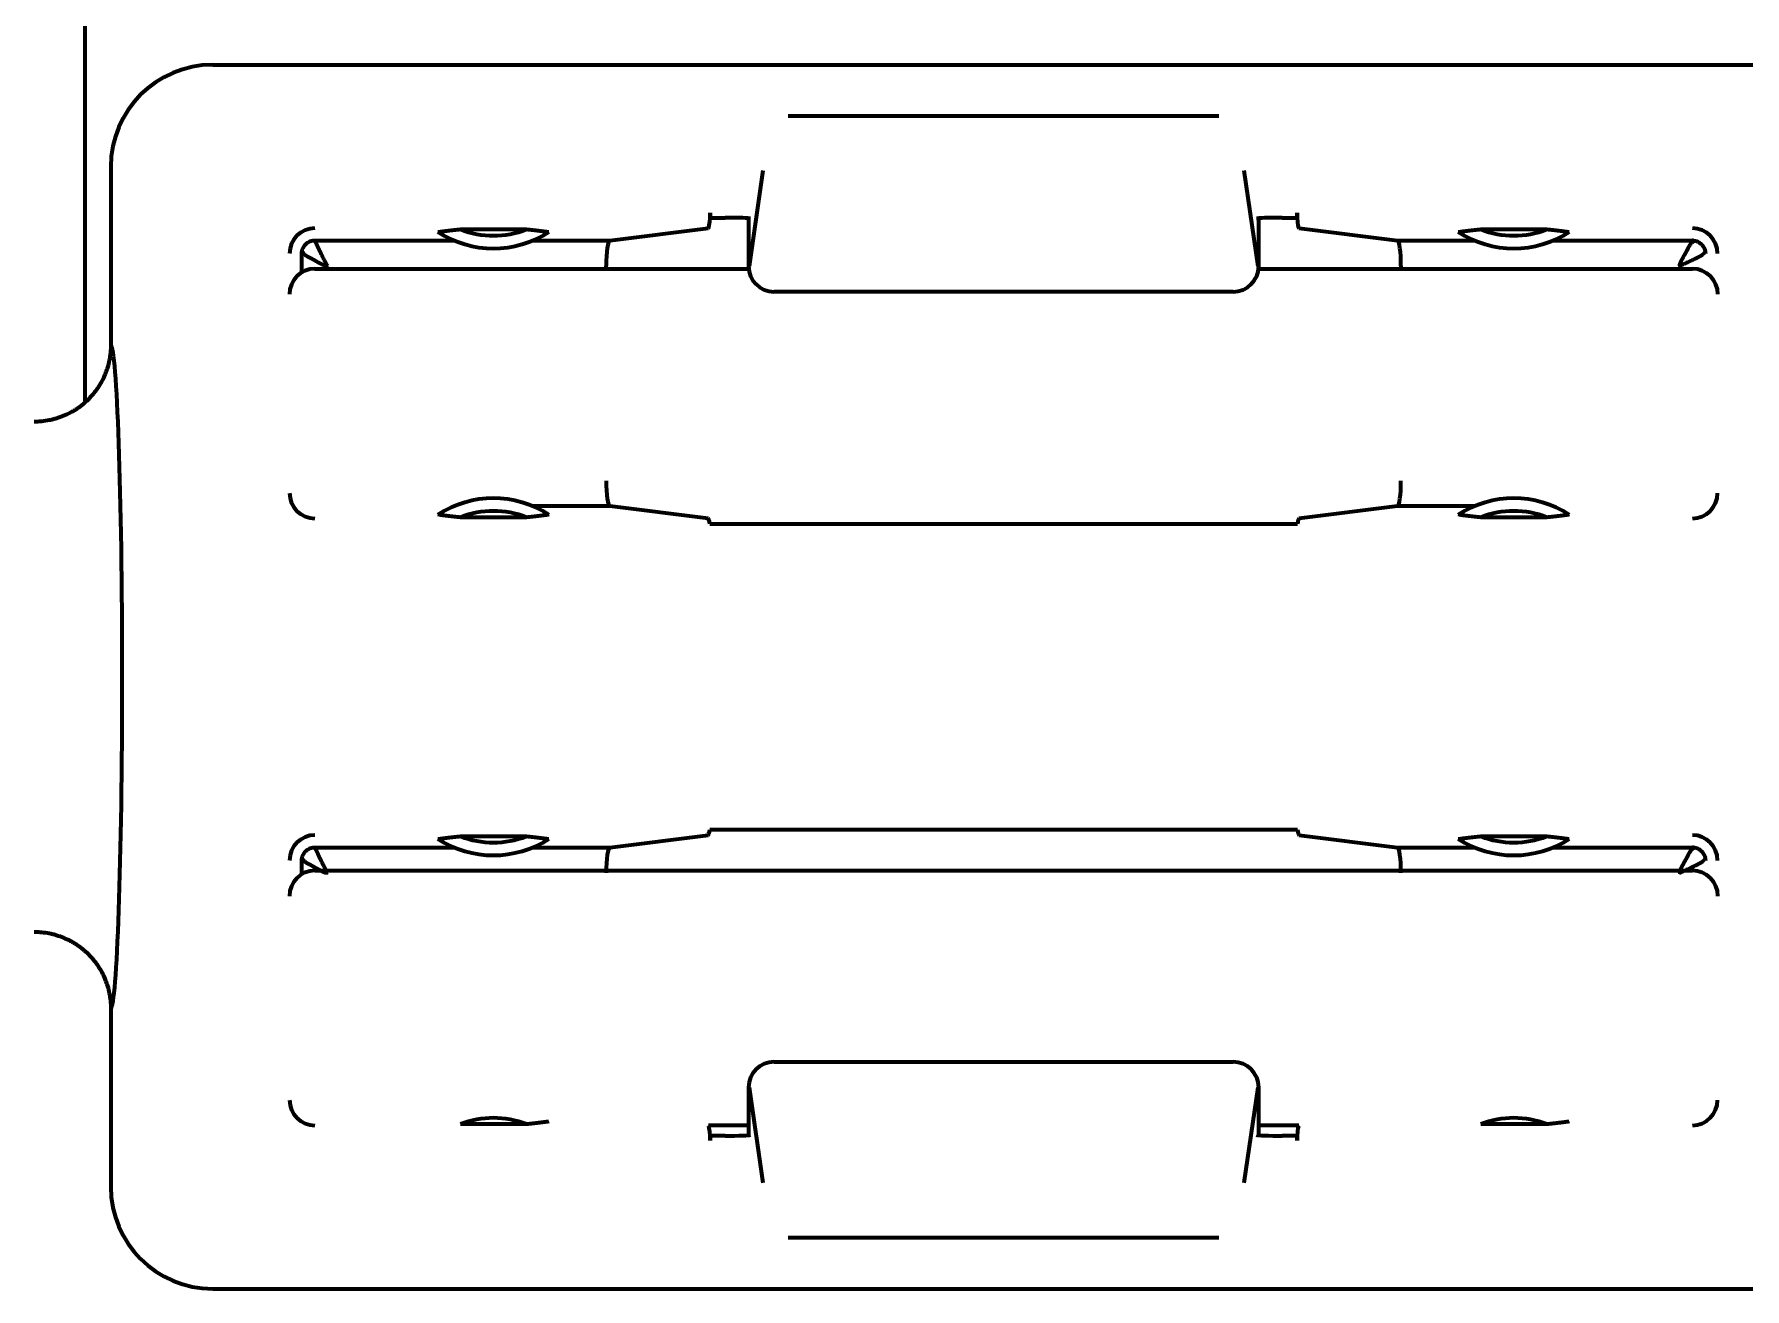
# Model space of a CAD drawing. Header units: inches. Extents: x -2983 to 7024, y 422 to 5529.
# Drawn here: x 6818.82 to 6852.35, y 2181.89 to 2206.49 of the extents above; entities that cross this region are included whole.
import ezdxf

# ---------------------------------------------------------------- set-up
doc = ezdxf.new("R2010")
doc.units = ezdxf.units.IN

msp = doc.modelspace()

# ---------------------------------------------------------------- linework, layer by layer
at = {"linetype": 'Continuous', "lineweight": 70}
for p, q in [((6819.824, 2199.303), (6819.824, 2270.092)), ((6822.323, 2205.892), (6853.874, 2205.892)), ((6833.604, 2204.892), (6833.861, 2204.892)), ((6833.861, 2204.892), (6841.787, 2204.892)), ((6841.787, 2204.892), (6842.045, 2204.892)), ((6820.324, 2203.893), (6820.324, 2200.392)), ((6832.841, 2201.942), (6833.114, 2203.817)), ((6842.534, 2203.817), (6842.808, 2201.942)), ((6832.073, 2202.892), (6832.071, 2202.892)), ((6832.073, 2202.987), (6832.073, 2202.892)), ((6832.073, 2202.892), (6832.366, 2202.892)), ((6832.824, 2202.882), (6832.824, 2201.942)), ((6842.824, 2201.942), (6842.824, 2202.882)), ((6843.282, 2202.892), (6843.576, 2202.892)), ((6843.576, 2202.892), (6843.576, 2202.987)), ((6843.578, 2202.892), (6843.576, 2202.892)), ((6827.178, 2202.666), (6828.471, 2202.666)), ((6830.104, 2202.448), (6832.031, 2202.687)), ((6843.617, 2202.687), (6845.544, 2202.448)), ((6847.178, 2202.666), (6848.471, 2202.666)), ((6824.069, 2201.822), (6824.069, 2202.192)), ((6824.324, 2202.448), (6827.051, 2202.448)), ((6828.597, 2202.448), (6830.104, 2202.448)), ((6845.544, 2202.448), (6847.051, 2202.448)), ((6824.324, 2201.892), (6832.827, 2201.892)), ((6830.035, 2201.892), (6830.035, 2201.948)), ((6842.821, 2201.892), (6851.324, 2201.892)), ((6845.613, 2201.948), (6845.613, 2201.892)), ((6833.339, 2201.442), (6833.326, 2201.442)), ((6833.619, 2201.442), (6833.339, 2201.442)), ((6842.029, 2201.442), (6833.619, 2201.442)), ((6842.309, 2201.442), (6842.029, 2201.442)), ((6842.322, 2201.442), (6842.309, 2201.442)), ((6830.104, 2197.237), (6828.597, 2197.237)), ((6832.031, 2196.997), (6830.104, 2197.237)), ((6845.544, 2197.237), (6843.617, 2196.997)), ((6847.051, 2197.237), (6845.544, 2197.237)), ((6828.471, 2197.018), (6827.178, 2197.018)), ((6832.065, 2196.89), (6843.586, 2196.89)), ((6848.471, 2197.018), (6847.178, 2197.018)), ((6827.178, 2190.766), (6828.471, 2190.766)), ((6830.104, 2190.548), (6832.031, 2190.787)), ((6843.585, 2190.894), (6832.064, 2190.894)), ((6843.617, 2190.787), (6845.544, 2190.548)), ((6847.178, 2190.766), (6848.471, 2190.766)), ((6824.324, 2190.548), (6827.051, 2190.548)), ((6828.597, 2190.548), (6830.104, 2190.548)), ((6845.544, 2190.548), (6847.051, 2190.548)), ((6824.069, 2190.022), (6824.069, 2190.292)), ((6824.324, 2190.092), (6851.324, 2190.092)), ((6820.324, 2187.392), (6820.324, 2183.891)), ((6833.326, 2186.342), (6833.339, 2186.342)), ((6833.339, 2186.342), (6833.619, 2186.342)), ((6833.619, 2186.342), (6842.029, 2186.342)), ((6842.029, 2186.342), (6842.309, 2186.342)), ((6842.309, 2186.342), (6842.322, 2186.342)), ((6832.824, 2185.842), (6832.824, 2184.903)), ((6833.114, 2183.967), (6832.841, 2185.842)), ((6842.808, 2185.842), (6842.534, 2183.967)), ((6842.824, 2184.903), (6842.824, 2185.842)), ((6828.471, 2185.118), (6827.178, 2185.118)), ((6832.825, 2185.092), (6832.039, 2185.092)), ((6843.61, 2185.092), (6842.824, 2185.092)), ((6848.471, 2185.118), (6847.178, 2185.118)), ((6832.071, 2184.892), (6832.073, 2184.892)), ((6832.366, 2184.892), (6832.073, 2184.892)), ((6832.073, 2184.892), (6832.073, 2184.797)), ((6843.576, 2184.892), (6843.282, 2184.892)), ((6843.576, 2184.797), (6843.576, 2184.892)), ((6843.576, 2184.892), (6843.578, 2184.892)), ((6833.861, 2182.892), (6833.604, 2182.892)), ((6841.787, 2182.892), (6833.861, 2182.892)), ((6842.045, 2182.892), (6841.787, 2182.892)), ((6822.323, 2181.892), (6862.826, 2181.892))]:
    msp.add_line(p, q, dxfattribs=at)
for centre, radius, start, end in [((6824.324, 2202.192), 0.495, 90, 180), ((6827.824, 2204.292), 2, 237.0634, 302.9366), ((6827.824, 2204.292), 1.75, 248.3173, 291.6827), ((6847.824, 2204.292), 2, 237.0635, 302.9365), ((6847.824, 2204.292), 1.75, 248.3179, 291.6822), ((6851.324, 2202.192), 0.495, 0, 90), ((6824.324, 2201.392), 0.5, 90, 180), ((6851.324, 2201.392), 0.5, 0, 90), ((6824.324, 2197.492), 0.495, 180, 270), ((6851.324, 2197.492), 0.495, 270, 0), ((6827.824, 2195.392), 2, 57.0633, 122.9367), ((6827.824, 2195.392), 1.75, 68.3171, 111.6829), ((6847.824, 2195.392), 2, 57.0634, 122.9366), ((6847.824, 2195.392), 1.75, 68.3171, 111.6829), ((6824.324, 2190.292), 0.495, 90, 180), ((6827.824, 2192.392), 1.75, 248.3177, 291.6823), ((6847.824, 2192.392), 1.75, 248.3177, 291.6824), ((6851.324, 2190.292), 0.495, 0, 90), ((6827.824, 2192.392), 2, 237.0634, 302.9361), ((6847.824, 2192.392), 2, 237.0634, 302.9361), ((6824.324, 2189.592), 0.5, 90, 180), ((6851.324, 2189.592), 0.5, 0, 90), ((6824.324, 2185.592), 0.495, 180, 270), ((6851.324, 2185.592), 0.495, 270, 0), ((6827.824, 2183.492), 1.75, 68.3179, 111.682), ((6847.824, 2183.492), 1.75, 68.3178, 111.6821)]:
    msp.add_arc(centre, radius, start, end, dxfattribs=at)
for centre, major_axis, ratio, start_param, end_param in [((6822.325, 2203.891), (-1.416, 1.416), 0.998783, 5.498396, 7.067974), ((6832.031, 2202.987), (0, 0.3), 0.140541, 3.159046, 4.390211), ((6832.031, 2202.987), (0, 0.3), 0.140541, 4.390211, 4.712389), ((6832.366, 2202.875), (-0.5, 0), 0.034921, 3.228859, 4.712389), ((6843.282, 2202.875), (-0.5, 0), 0.034921, 4.712389, 6.195919), ((6843.618, 2202.987), (0, 0.3), 0.140541, 1.570796, 1.892975), ((6843.618, 2202.987), (0, 0.3), 0.140541, 1.892975, 3.124139), ((6830.105, 2201.948), (0, 0.5), 0.140541, 0.017453, 1.570796), ((6845.543, 2201.948), (0, 0.5), 0.140541, 4.712389, 6.265732), ((6833.326, 2201.942), (0.502, 0), 0.996195, 3.141593, 4.712389), ((6842.322, 2201.942), (0.502, 0), 0.996195, 4.712389, 6.283185), ((6820.322, 2193.892), (0, 6.5), 0.034921, 3.149644, 6.275135), ((6830.105, 2197.736), (0, 0.5), 0.140541, 1.570796, 3.124139), ((6845.543, 2197.736), (0, 0.5), 0.140541, 3.159046, 4.712389), ((6832.031, 2196.697), (0, 0.3), 0.140541, 5.412039, 6.265732), ((6843.618, 2196.697), (0, 0.3), 0.140541, 0.017453, 0.867521), ((6832.031, 2191.087), (0, 0.3), 0.140541, 3.159046, 4.01396), ((6843.618, 2191.087), (0, 0.3), 0.140541, 2.269226, 3.124139), ((6830.105, 2190.048), (0, 0.5), 0.140541, 0.017453, 1.570796), ((6845.543, 2190.048), (0, 0.5), 0.140541, 4.712389, 6.265732), ((6833.326, 2185.842), (-0.502, 0), 0.996195, 4.712389, 6.283185), ((6842.322, 2185.842), (-0.502, 0), 0.996195, 3.141593, 4.712389), ((6832.031, 2184.797), (0, 0.3), 0.140541, 5.034567, 6.265732), ((6843.618, 2184.797), (0, 0.3), 0.140541, 0.017453, 1.248618), ((6832.031, 2184.797), (0, 0.3), 0.140541, 4.712389, 5.034567), ((6832.366, 2184.91), (-0.5, 0), 0.034921, 1.570796, 3.054326), ((6843.282, 2184.91), (-0.5, 0), 0.034921, 0.087266, 1.570796), ((6843.618, 2184.797), (0, 0.3), 0.140541, 1.248618, 1.570796), ((6822.325, 2183.893), (-1.416, -1.416), 0.998783, 5.498396, 7.067974)]:
    msp.add_ellipse(centre, major_axis=major_axis, ratio=ratio, start_param=start_param, end_param=end_param, dxfattribs=at)
for points, knots in [([(6826.737, 2202.614), (6826.769, 2202.618), (6826.801, 2202.622), (6826.868, 2202.631), (6826.902, 2202.635), (6826.974, 2202.644), (6827.012, 2202.648), (6827.091, 2202.657), (6827.132, 2202.662), (6827.178, 2202.666)], [0, 0, 0, 0, 0.25, 0.25, 0.5, 0.5, 0.75, 0.75, 1, 1, 1, 1]), ([(6828.471, 2202.666), (6828.516, 2202.662), (6828.558, 2202.657), (6828.637, 2202.648), (6828.674, 2202.644), (6828.746, 2202.635), (6828.781, 2202.631), (6828.848, 2202.622), (6828.88, 2202.618), (6828.912, 2202.614)], [0, 0, 0, 0, 0.25, 0.25, 0.5, 0.5, 0.75, 0.75, 1, 1, 1, 1]), ([(6846.737, 2202.614), (6846.769, 2202.618), (6846.801, 2202.622), (6846.868, 2202.631), (6846.902, 2202.635), (6846.974, 2202.644), (6847.012, 2202.648), (6847.091, 2202.657), (6847.132, 2202.662), (6847.178, 2202.666)], [0, 0, 0, 0, 0.25, 0.25, 0.5, 0.5, 0.75, 0.75, 1, 1, 1, 1]), ([(6848.471, 2202.666), (6848.516, 2202.662), (6848.558, 2202.657), (6848.637, 2202.648), (6848.674, 2202.644), (6848.746, 2202.635), (6848.781, 2202.631), (6848.848, 2202.622), (6848.88, 2202.618), (6848.912, 2202.614)], [0, 0, 0, 0, 0.25, 0.25, 0.5, 0.5, 0.75, 0.75, 1, 1, 1, 1]), ([(6824.069, 2202.192), (6824.069, 2202.208), (6824.071, 2202.225), (6824.076, 2202.25), (6824.078, 2202.259), (6824.083, 2202.275), (6824.089, 2202.291), (6824.097, 2202.307), (6824.105, 2202.322), (6824.11, 2202.329), (6824.124, 2202.351), (6824.136, 2202.364), (6824.154, 2202.382), (6824.161, 2202.388), (6824.175, 2202.398), (6824.189, 2202.408), (6824.204, 2202.416), (6824.219, 2202.424), (6824.227, 2202.428), (6824.251, 2202.437), (6824.267, 2202.441), (6824.292, 2202.445), (6824.3, 2202.446), (6824.316, 2202.447), (6824.324, 2202.447), (6824.331, 2202.447)], [0, 0, 0, 0, 0.125, 0.125, 0.1875, 0.1875, 0.25, 0.3125, 0.3125, 0.375, 0.375, 0.5, 0.5, 0.5625, 0.5625, 0.625, 0.6875, 0.6875, 0.75, 0.75, 0.875, 0.875, 0.9375, 0.9375, 1, 1, 1, 1]), ([(6824.568, 2201.948), (6824.568, 2201.948), (6824.567, 2201.947), (6824.565, 2201.946), (6824.563, 2201.946), (6824.561, 2201.946), (6824.559, 2201.945), (6824.557, 2201.945), (6824.554, 2201.945), (6824.551, 2201.946), (6824.549, 2201.946), (6824.545, 2201.947), (6824.542, 2201.947), (6824.539, 2201.948), (6824.535, 2201.949), (6824.531, 2201.95), (6824.527, 2201.951), (6824.523, 2201.953), (6824.518, 2201.954), (6824.514, 2201.956), (6824.509, 2201.958), (6824.504, 2201.96), (6824.499, 2201.962), (6824.493, 2201.964), (6824.488, 2201.967), (6824.482, 2201.969), (6824.476, 2201.972), (6824.47, 2201.975), (6824.464, 2201.978), (6824.458, 2201.981), (6824.451, 2201.984), (6824.445, 2201.988), (6824.438, 2201.991), (6824.431, 2201.995), (6824.424, 2201.999), (6824.417, 2202.003), (6824.409, 2202.007), (6824.402, 2202.011), (6824.395, 2202.014), (6824.388, 2202.018), (6824.382, 2202.022), (6824.375, 2202.026), (6824.369, 2202.029), (6824.362, 2202.033), (6824.356, 2202.036), (6824.35, 2202.04), (6824.344, 2202.043), (6824.339, 2202.046), (6824.333, 2202.049), (6824.328, 2202.052), (6824.322, 2202.055), (6824.317, 2202.058), (6824.312, 2202.061), (6824.307, 2202.064), (6824.302, 2202.067), (6824.298, 2202.069), (6824.293, 2202.072), (6824.289, 2202.074), (6824.285, 2202.077), (6824.281, 2202.079), (6824.276, 2202.081), (6824.273, 2202.083), (6824.269, 2202.085), (6824.265, 2202.087), (6824.262, 2202.089), (6824.258, 2202.091), (6824.255, 2202.093), (6824.252, 2202.095), (6824.249, 2202.096), (6824.246, 2202.098), (6824.243, 2202.099), (6824.24, 2202.101), (6824.237, 2202.102), (6824.235, 2202.103), (6824.232, 2202.105), (6824.23, 2202.106), (6824.225, 2202.108), (6824.219, 2202.111), (6824.21, 2202.115), (6824.202, 2202.119), (6824.194, 2202.123), (6824.186, 2202.128), (6824.178, 2202.132), (6824.171, 2202.137), (6824.163, 2202.141), (6824.157, 2202.146), (6824.15, 2202.151), (6824.143, 2202.156), (6824.137, 2202.16), (6824.131, 2202.166), (6824.125, 2202.171), (6824.12, 2202.176), (6824.115, 2202.181), (6824.11, 2202.187), (6824.105, 2202.192), (6824.1, 2202.198), (6824.097, 2202.203), (6824.093, 2202.208), (6824.09, 2202.212), (6824.087, 2202.216), (6824.085, 2202.218), (6824.083, 2202.22), (6824.081, 2202.222), (6824.079, 2202.222), (6824.077, 2202.222), (6824.076, 2202.222), (6824.075, 2202.22), (6824.074, 2202.218), (6824.073, 2202.216), (6824.072, 2202.212), (6824.072, 2202.208), (6824.071, 2202.204), (6824.071, 2202.198), (6824.07, 2202.194), (6824.07, 2202.192)], [0, 0, 0, 0, 0.002036, 0.004206, 0.00654, 0.00906, 0.011784, 0.014727, 0.017899, 0.021311, 0.02497, 0.028881, 0.033049, 0.037478, 0.042173, 0.047135, 0.052366, 0.05787, 0.063648, 0.0697, 0.076029, 0.082636, 0.089522, 0.096687, 0.104132, 0.111858, 0.119866, 0.128156, 0.136729, 0.145585, 0.154725, 0.164149, 0.173857, 0.18385, 0.194128, 0.204691, 0.215337, 0.225817, 0.23613, 0.246276, 0.256256, 0.266069, 0.275716, 0.285196, 0.294509, 0.303656, 0.312637, 0.321451, 0.330098, 0.33858, 0.346895, 0.355044, 0.363027, 0.370843, 0.378494, 0.385979, 0.393297, 0.40045, 0.407437, 0.414259, 0.420915, 0.427406, 0.433731, 0.439891, 0.445886, 0.451716, 0.457381, 0.462881, 0.468217, 0.473389, 0.478397, 0.483241, 0.487921, 0.492439, 0.496793, 0.500985, 0.505015, 0.52063, 0.536288, 0.551989, 0.567735, 0.583524, 0.599359, 0.61524, 0.631167, 0.647141, 0.663162, 0.679232, 0.695351, 0.711519, 0.727737, 0.744006, 0.760326, 0.776698, 0.793123, 0.8096, 0.82613, 0.840343, 0.853806, 0.866544, 0.87859, 0.889981, 0.90076, 0.910979, 0.920699, 0.92999, 0.938932, 0.947617, 0.956141, 0.96461, 0.973129, 0.981802, 0.990729, 1, 1, 1, 1]), ([(6824.324, 2202.448), (6824.324, 2202.447), (6824.325, 2202.446), (6824.325, 2202.445), (6824.325, 2202.444), (6824.326, 2202.443), (6824.327, 2202.442), (6824.327, 2202.44), (6824.328, 2202.438), (6824.329, 2202.436), (6824.33, 2202.434), (6824.331, 2202.431), (6824.332, 2202.429), (6824.333, 2202.426), (6824.335, 2202.423), (6824.336, 2202.42), (6824.338, 2202.416), (6824.339, 2202.413), (6824.341, 2202.409), (6824.343, 2202.405), (6824.345, 2202.4), (6824.347, 2202.396), (6824.349, 2202.391), (6824.351, 2202.387), (6824.354, 2202.382), (6824.356, 2202.376), (6824.358, 2202.371), (6824.361, 2202.365), (6824.364, 2202.36), (6824.367, 2202.354), (6824.369, 2202.347), (6824.372, 2202.341), (6824.375, 2202.334), (6824.379, 2202.328), (6824.382, 2202.321), (6824.385, 2202.314), (6824.389, 2202.306), (6824.392, 2202.299), (6824.396, 2202.291), (6824.4, 2202.282), (6824.405, 2202.271), (6824.412, 2202.258), (6824.418, 2202.244), (6824.425, 2202.23), (6824.433, 2202.215), (6824.44, 2202.199), (6824.448, 2202.183), (6824.457, 2202.166), (6824.465, 2202.149), (6824.474, 2202.131), (6824.483, 2202.112), (6824.493, 2202.093), (6824.503, 2202.074), (6824.513, 2202.054), (6824.524, 2202.033), (6824.534, 2202.012), (6824.546, 2201.991), (6824.557, 2201.97), (6824.565, 2201.955), (6824.569, 2201.948)], [0, 0, 0, 0, 0.035799, 0.047787, 0.059806, 0.071855, 0.083935, 0.096049, 0.108196, 0.120378, 0.132596, 0.144851, 0.157144, 0.169476, 0.181847, 0.19426, 0.206714, 0.219211, 0.231751, 0.244336, 0.256967, 0.269644, 0.282368, 0.295141, 0.307962, 0.320834, 0.333757, 0.346731, 0.359758, 0.372838, 0.385972, 0.399161, 0.412406, 0.425708, 0.439067, 0.452484, 0.46596, 0.479496, 0.493092, 0.506749, 0.52844, 0.550594, 0.573213, 0.596299, 0.619855, 0.643883, 0.668385, 0.693363, 0.718819, 0.744755, 0.771172, 0.798071, 0.825455, 0.853325, 0.881681, 0.910526, 0.93986, 0.969684, 1, 1, 1, 1]), ([(6851.08, 2201.948), (6851.08, 2201.948), (6851.079, 2201.949), (6851.079, 2201.951), (6851.078, 2201.953), (6851.078, 2201.955), (6851.078, 2201.957), (6851.078, 2201.959), (6851.078, 2201.962), (6851.078, 2201.965), (6851.078, 2201.968), (6851.079, 2201.971), (6851.08, 2201.974), (6851.08, 2201.978), (6851.081, 2201.981), (6851.082, 2201.985), (6851.084, 2201.989), (6851.085, 2201.994), (6851.087, 2201.998), (6851.088, 2202.003), (6851.09, 2202.007), (6851.092, 2202.012), (6851.094, 2202.018), (6851.096, 2202.023), (6851.099, 2202.028), (6851.101, 2202.034), (6851.104, 2202.04), (6851.107, 2202.046), (6851.11, 2202.052), (6851.113, 2202.058), (6851.116, 2202.065), (6851.12, 2202.072), (6851.123, 2202.078), (6851.127, 2202.085), (6851.131, 2202.093), (6851.135, 2202.1), (6851.139, 2202.107), (6851.143, 2202.114), (6851.147, 2202.121), (6851.15, 2202.128), (6851.154, 2202.135), (6851.158, 2202.141), (6851.161, 2202.148), (6851.165, 2202.154), (6851.168, 2202.16), (6851.172, 2202.166), (6851.175, 2202.172), (6851.178, 2202.178), (6851.181, 2202.183), (6851.185, 2202.189), (6851.188, 2202.194), (6851.19, 2202.199), (6851.193, 2202.204), (6851.196, 2202.209), (6851.199, 2202.214), (6851.201, 2202.218), (6851.204, 2202.223), (6851.206, 2202.227), (6851.209, 2202.232), (6851.211, 2202.236), (6851.213, 2202.24), (6851.215, 2202.244), (6851.218, 2202.247), (6851.22, 2202.251), (6851.221, 2202.255), (6851.223, 2202.258), (6851.225, 2202.261), (6851.227, 2202.265), (6851.228, 2202.268), (6851.23, 2202.271), (6851.232, 2202.274), (6851.233, 2202.276), (6851.234, 2202.279), (6851.236, 2202.282), (6851.237, 2202.284), (6851.238, 2202.287), (6851.24, 2202.291), (6851.243, 2202.298), (6851.247, 2202.306), (6851.251, 2202.314), (6851.255, 2202.323), (6851.26, 2202.33), (6851.264, 2202.338), (6851.269, 2202.346), (6851.273, 2202.353), (6851.278, 2202.36), (6851.283, 2202.367), (6851.288, 2202.373), (6851.293, 2202.379), (6851.298, 2202.385), (6851.303, 2202.391), (6851.308, 2202.397), (6851.313, 2202.402), (6851.319, 2202.407), (6851.324, 2202.411), (6851.33, 2202.416), (6851.335, 2202.42), (6851.34, 2202.423), (6851.344, 2202.426), (6851.348, 2202.429), (6851.351, 2202.432), (6851.353, 2202.434), (6851.354, 2202.436), (6851.355, 2202.437), (6851.355, 2202.439), (6851.354, 2202.44), (6851.353, 2202.441), (6851.351, 2202.442), (6851.348, 2202.443), (6851.345, 2202.444), (6851.34, 2202.445), (6851.336, 2202.445), (6851.33, 2202.446), (6851.326, 2202.446), (6851.324, 2202.446)], [0, 0, 0, 0, 0.002036, 0.004206, 0.00654, 0.00906, 0.011784, 0.014727, 0.017899, 0.021311, 0.02497, 0.028881, 0.033049, 0.037478, 0.042173, 0.047135, 0.052366, 0.05787, 0.063648, 0.0697, 0.076029, 0.082636, 0.089522, 0.096686, 0.104132, 0.111858, 0.119866, 0.128156, 0.136729, 0.145585, 0.154725, 0.164149, 0.173857, 0.18385, 0.194128, 0.204691, 0.215337, 0.225816, 0.23613, 0.246276, 0.256256, 0.266069, 0.275716, 0.285196, 0.294509, 0.303656, 0.312637, 0.321451, 0.330098, 0.33858, 0.346895, 0.355044, 0.363027, 0.370843, 0.378494, 0.385979, 0.393297, 0.40045, 0.407437, 0.414259, 0.420915, 0.427405, 0.433731, 0.439891, 0.445886, 0.451715, 0.457381, 0.462881, 0.468217, 0.473389, 0.478397, 0.483241, 0.487921, 0.492439, 0.496793, 0.500985, 0.505015, 0.52063, 0.536288, 0.551989, 0.567734, 0.583524, 0.599359, 0.615239, 0.631166, 0.64714, 0.663162, 0.679232, 0.695351, 0.711519, 0.727737, 0.744006, 0.760326, 0.776698, 0.793122, 0.8096, 0.82613, 0.840343, 0.853806, 0.866544, 0.87859, 0.889981, 0.90076, 0.910979, 0.920699, 0.92999, 0.938932, 0.947617, 0.956141, 0.96461, 0.973129, 0.981802, 0.990729, 1, 1, 1, 1]), ([(6851.579, 2202.192), (6851.579, 2202.193), (6851.579, 2202.195), (6851.579, 2202.199), (6851.579, 2202.201), (6851.579, 2202.204), (6851.578, 2202.207), (6851.578, 2202.209), (6851.578, 2202.211), (6851.577, 2202.213), (6851.577, 2202.214), (6851.577, 2202.216), (6851.576, 2202.217), (6851.575, 2202.218), (6851.575, 2202.218), (6851.574, 2202.219), (6851.573, 2202.219), (6851.573, 2202.219), (6851.572, 2202.219), (6851.571, 2202.219), (6851.57, 2202.218), (6851.569, 2202.217), (6851.567, 2202.216), (6851.566, 2202.215), (6851.565, 2202.213), (6851.563, 2202.211), (6851.562, 2202.209), (6851.56, 2202.207), (6851.558, 2202.205), (6851.556, 2202.202), (6851.554, 2202.2), (6851.552, 2202.197), (6851.55, 2202.194), (6851.548, 2202.192), (6851.545, 2202.189), (6851.543, 2202.186), (6851.54, 2202.184), (6851.538, 2202.181), (6851.535, 2202.179), (6851.532, 2202.176), (6851.529, 2202.174), (6851.527, 2202.171), (6851.524, 2202.169), (6851.521, 2202.166), (6851.517, 2202.164), (6851.514, 2202.161), (6851.511, 2202.159), (6851.508, 2202.157), (6851.504, 2202.154), (6851.501, 2202.152), (6851.497, 2202.15), (6851.494, 2202.147), (6851.49, 2202.145), (6851.486, 2202.143), (6851.482, 2202.14), (6851.479, 2202.138), (6851.475, 2202.136), (6851.471, 2202.134), (6851.467, 2202.131), (6851.462, 2202.129), (6851.458, 2202.127), (6851.454, 2202.125), (6851.45, 2202.123), (6851.445, 2202.121), (6851.441, 2202.118), (6851.436, 2202.116), (6851.432, 2202.114), (6851.426, 2202.112), (6851.418, 2202.108), (6851.409, 2202.103), (6851.397, 2202.098), (6851.384, 2202.091), (6851.37, 2202.084), (6851.353, 2202.076), (6851.335, 2202.067), (6851.314, 2202.057), (6851.292, 2202.046), (6851.268, 2202.034), (6851.241, 2202.021), (6851.213, 2202.008), (6851.186, 2201.996), (6851.162, 2201.985), (6851.141, 2201.975), (6851.123, 2201.967), (6851.108, 2201.96), (6851.096, 2201.955), (6851.088, 2201.951), (6851.083, 2201.949), (6851.081, 2201.948), (6851.08, 2201.948)], [0, 0, 0, 0, 0.005316, 0.010542, 0.015696, 0.020796, 0.025861, 0.030913, 0.03597, 0.041053, 0.046182, 0.051376, 0.056652, 0.062029, 0.067524, 0.073151, 0.078926, 0.084862, 0.090971, 0.097265, 0.103754, 0.110447, 0.117354, 0.124481, 0.131837, 0.139427, 0.147257, 0.155334, 0.163661, 0.172235, 0.180869, 0.189491, 0.1981, 0.206697, 0.215283, 0.223856, 0.232417, 0.240966, 0.249503, 0.258028, 0.266541, 0.275042, 0.283531, 0.292008, 0.300474, 0.308927, 0.317369, 0.325799, 0.334218, 0.342625, 0.35102, 0.359403, 0.367775, 0.376136, 0.384485, 0.392823, 0.401149, 0.409464, 0.417767, 0.426059, 0.43434, 0.44261, 0.450868, 0.459115, 0.467351, 0.475576, 0.48379, 0.491993, 0.506755, 0.52381, 0.543164, 0.564821, 0.588783, 0.615053, 0.643632, 0.674521, 0.707721, 0.743232, 0.781056, 0.821192, 0.858696, 0.891791, 0.920478, 0.944755, 0.964623, 0.980081, 0.99113, 0.99777, 1, 1, 1, 1]), ([(6851.324, 2202.447), (6851.34, 2202.447), (6851.357, 2202.445), (6851.381, 2202.44), (6851.39, 2202.438), (6851.406, 2202.433), (6851.422, 2202.428), (6851.437, 2202.421), (6851.452, 2202.412), (6851.459, 2202.408), (6851.48, 2202.394), (6851.493, 2202.383), (6851.511, 2202.365), (6851.517, 2202.358), (6851.528, 2202.345), (6851.538, 2202.332), (6851.546, 2202.317), (6851.554, 2202.302), (6851.558, 2202.294), (6851.567, 2202.271), (6851.572, 2202.255), (6851.576, 2202.231), (6851.577, 2202.223), (6851.579, 2202.207), (6851.579, 2202.2), (6851.579, 2202.192)], [0, 0, 0, 0, 0.125, 0.125, 0.1875, 0.1875, 0.25, 0.3125, 0.3125, 0.375, 0.375, 0.5, 0.5, 0.5625, 0.5625, 0.625, 0.6875, 0.6875, 0.75, 0.75, 0.875, 0.875, 0.9375, 0.9375, 1, 1, 1, 1]), ([(6820.324, 2200.392), (6820.324, 2200.293), (6820.315, 2200.195), (6820.286, 2200.052), (6820.274, 2200.004), (6820.253, 2199.933), (6820.245, 2199.91), (6820.228, 2199.863), (6820.219, 2199.84), (6820.172, 2199.727), (6820.126, 2199.641), (6820.058, 2199.539), (6820.044, 2199.519), (6820.015, 2199.479), (6819.999, 2199.46), (6819.952, 2199.402), (6819.919, 2199.366), (6819.816, 2199.262), (6819.74, 2199.2), (6819.638, 2199.132), (6819.617, 2199.118), (6819.574, 2199.093), (6819.553, 2199.081), (6819.488, 2199.046), (6819.4, 2199.004), (6819.308, 2198.971), (6819.237, 2198.95), (6819.214, 2198.943), (6819.166, 2198.931), (6819.141, 2198.926), (6819.069, 2198.911), (6819.02, 2198.904), (6818.946, 2198.897), (6818.91, 2198.894), (6818.872, 2198.893), (6818.854, 2198.892), (6818.848, 2198.892), (6818.836, 2198.892), (6818.829, 2198.892), (6818.823, 2198.892)], [0, 0, 0, 0, 0.125, 0.125, 0.1875, 0.1875, 0.21875, 0.21875, 0.25, 0.25, 0.375, 0.375, 0.40625, 0.40625, 0.4375, 0.4375, 0.5, 0.5, 0.625, 0.625, 0.65625, 0.65625, 0.6875, 0.6875, 0.75, 0.8125, 0.8125, 0.84375, 0.84375, 0.875, 0.875, 0.9375, 0.9375, 0.96875, 0.984375, 0.984375, 0.992187, 0.992187, 1, 1, 1, 1]), ([(6827.178, 2197.018), (6827.132, 2197.023), (6827.091, 2197.027), (6827.012, 2197.036), (6826.974, 2197.04), (6826.902, 2197.049), (6826.868, 2197.053), (6826.801, 2197.062), (6826.769, 2197.066), (6826.737, 2197.071)], [0, 0, 0, 0, 0.25, 0.25, 0.5, 0.5, 0.75, 0.75, 1, 1, 1, 1]), ([(6828.912, 2197.071), (6828.88, 2197.066), (6828.848, 2197.062), (6828.781, 2197.053), (6828.746, 2197.049), (6828.674, 2197.04), (6828.637, 2197.036), (6828.558, 2197.027), (6828.516, 2197.023), (6828.471, 2197.018)], [0, 0, 0, 0, 0.25, 0.25, 0.5, 0.5, 0.75, 0.75, 1, 1, 1, 1]), ([(6847.178, 2197.018), (6847.132, 2197.023), (6847.091, 2197.027), (6847.012, 2197.036), (6846.974, 2197.04), (6846.902, 2197.049), (6846.868, 2197.053), (6846.801, 2197.062), (6846.769, 2197.066), (6846.737, 2197.071)], [0, 0, 0, 0, 0.25, 0.25, 0.5, 0.5, 0.75, 0.75, 1, 1, 1, 1]), ([(6848.912, 2197.071), (6848.88, 2197.066), (6848.848, 2197.062), (6848.781, 2197.053), (6848.746, 2197.049), (6848.674, 2197.04), (6848.637, 2197.036), (6848.558, 2197.027), (6848.516, 2197.023), (6848.471, 2197.018)], [0, 0, 0, 0, 0.25, 0.25, 0.5, 0.5, 0.75, 0.75, 1, 1, 1, 1]), ([(6826.737, 2190.714), (6826.769, 2190.718), (6826.801, 2190.722), (6826.868, 2190.731), (6826.903, 2190.735), (6826.974, 2190.744), (6827.012, 2190.748), (6827.091, 2190.757), (6827.133, 2190.762), (6827.178, 2190.766)], [0, 0, 0, 0, 0.25, 0.25, 0.5, 0.5, 0.75, 0.75, 1, 1, 1, 1]), ([(6828.471, 2190.766), (6828.516, 2190.762), (6828.558, 2190.757), (6828.637, 2190.748), (6828.674, 2190.744), (6828.746, 2190.735), (6828.781, 2190.731), (6828.848, 2190.722), (6828.88, 2190.718), (6828.912, 2190.714)], [0, 0, 0, 0, 0.25, 0.25, 0.5, 0.5, 0.75, 0.75, 1, 1, 1, 1]), ([(6846.737, 2190.714), (6846.769, 2190.718), (6846.801, 2190.722), (6846.868, 2190.731), (6846.903, 2190.735), (6846.974, 2190.744), (6847.012, 2190.748), (6847.091, 2190.757), (6847.133, 2190.762), (6847.178, 2190.766)], [0, 0, 0, 0, 0.25, 0.25, 0.5, 0.5, 0.75, 0.75, 1, 1, 1, 1]), ([(6848.471, 2190.766), (6848.516, 2190.762), (6848.558, 2190.757), (6848.637, 2190.748), (6848.674, 2190.744), (6848.746, 2190.735), (6848.781, 2190.731), (6848.848, 2190.722), (6848.88, 2190.718), (6848.912, 2190.714)], [0, 0, 0, 0, 0.25, 0.25, 0.5, 0.5, 0.75, 0.75, 1, 1, 1, 1]), ([(6824.069, 2190.292), (6824.069, 2190.308), (6824.071, 2190.325), (6824.076, 2190.35), (6824.078, 2190.359), (6824.083, 2190.375), (6824.089, 2190.391), (6824.097, 2190.407), (6824.105, 2190.422), (6824.11, 2190.429), (6824.124, 2190.451), (6824.136, 2190.464), (6824.154, 2190.482), (6824.161, 2190.488), (6824.175, 2190.498), (6824.189, 2190.508), (6824.204, 2190.516), (6824.219, 2190.524), (6824.227, 2190.528), (6824.251, 2190.537), (6824.267, 2190.541), (6824.292, 2190.545), (6824.3, 2190.546), (6824.316, 2190.547), (6824.324, 2190.547), (6824.331, 2190.547)], [0, 0, 0, 0, 0.125, 0.125, 0.1875, 0.1875, 0.25, 0.3125, 0.3125, 0.375, 0.375, 0.5, 0.5, 0.5625, 0.5625, 0.625, 0.6875, 0.6875, 0.75, 0.75, 0.875, 0.875, 0.9375, 0.9375, 1, 1, 1, 1]), ([(6824.324, 2190.548), (6824.324, 2190.547), (6824.325, 2190.546), (6824.325, 2190.545), (6824.325, 2190.544), (6824.326, 2190.543), (6824.327, 2190.542), (6824.327, 2190.54), (6824.328, 2190.538), (6824.329, 2190.536), (6824.33, 2190.534), (6824.331, 2190.531), (6824.332, 2190.529), (6824.333, 2190.526), (6824.335, 2190.523), (6824.336, 2190.52), (6824.338, 2190.516), (6824.339, 2190.513), (6824.341, 2190.509), (6824.343, 2190.505), (6824.345, 2190.5), (6824.347, 2190.496), (6824.349, 2190.491), (6824.351, 2190.487), (6824.354, 2190.482), (6824.356, 2190.476), (6824.358, 2190.471), (6824.361, 2190.465), (6824.364, 2190.46), (6824.367, 2190.454), (6824.369, 2190.447), (6824.372, 2190.441), (6824.375, 2190.434), (6824.379, 2190.428), (6824.382, 2190.421), (6824.385, 2190.414), (6824.389, 2190.406), (6824.392, 2190.399), (6824.396, 2190.391), (6824.4, 2190.382), (6824.405, 2190.371), (6824.412, 2190.358), (6824.418, 2190.344), (6824.425, 2190.33), (6824.433, 2190.315), (6824.44, 2190.299), (6824.448, 2190.283), (6824.457, 2190.266), (6824.465, 2190.249), (6824.474, 2190.231), (6824.483, 2190.212), (6824.493, 2190.193), (6824.503, 2190.174), (6824.513, 2190.154), (6824.524, 2190.133), (6824.534, 2190.112), (6824.546, 2190.091), (6824.557, 2190.07), (6824.565, 2190.055), (6824.569, 2190.048)], [0, 0, 0, 0, 0.035799, 0.047787, 0.059806, 0.071855, 0.083935, 0.096049, 0.108196, 0.120378, 0.132596, 0.144851, 0.157144, 0.169476, 0.181847, 0.19426, 0.206714, 0.219211, 0.231751, 0.244336, 0.256967, 0.269644, 0.282368, 0.295141, 0.307962, 0.320834, 0.333757, 0.346731, 0.359758, 0.372838, 0.385972, 0.399161, 0.412406, 0.425708, 0.439067, 0.452484, 0.46596, 0.479496, 0.493092, 0.506749, 0.52844, 0.550594, 0.573213, 0.596299, 0.619855, 0.643883, 0.668385, 0.693363, 0.718819, 0.744755, 0.771172, 0.798071, 0.825455, 0.853325, 0.881681, 0.910526, 0.93986, 0.969684, 1, 1, 1, 1]), ([(6851.08, 2190.048), (6851.08, 2190.048), (6851.079, 2190.049), (6851.079, 2190.051), (6851.078, 2190.053), (6851.078, 2190.055), (6851.078, 2190.057), (6851.078, 2190.059), (6851.078, 2190.062), (6851.078, 2190.065), (6851.078, 2190.068), (6851.079, 2190.071), (6851.08, 2190.074), (6851.08, 2190.078), (6851.081, 2190.081), (6851.082, 2190.085), (6851.084, 2190.089), (6851.085, 2190.094), (6851.087, 2190.098), (6851.088, 2190.103), (6851.09, 2190.107), (6851.092, 2190.112), (6851.094, 2190.118), (6851.096, 2190.123), (6851.099, 2190.128), (6851.101, 2190.134), (6851.104, 2190.14), (6851.107, 2190.146), (6851.11, 2190.152), (6851.113, 2190.158), (6851.116, 2190.165), (6851.12, 2190.172), (6851.123, 2190.178), (6851.127, 2190.185), (6851.131, 2190.193), (6851.135, 2190.2), (6851.139, 2190.207), (6851.143, 2190.214), (6851.147, 2190.221), (6851.15, 2190.228), (6851.154, 2190.235), (6851.158, 2190.241), (6851.161, 2190.248), (6851.165, 2190.254), (6851.168, 2190.26), (6851.172, 2190.266), (6851.175, 2190.272), (6851.178, 2190.278), (6851.181, 2190.283), (6851.185, 2190.289), (6851.188, 2190.294), (6851.19, 2190.299), (6851.193, 2190.304), (6851.196, 2190.309), (6851.199, 2190.314), (6851.201, 2190.318), (6851.204, 2190.323), (6851.206, 2190.327), (6851.209, 2190.332), (6851.211, 2190.336), (6851.213, 2190.34), (6851.215, 2190.344), (6851.218, 2190.347), (6851.22, 2190.351), (6851.221, 2190.355), (6851.223, 2190.358), (6851.225, 2190.361), (6851.227, 2190.365), (6851.228, 2190.368), (6851.23, 2190.371), (6851.232, 2190.374), (6851.233, 2190.376), (6851.234, 2190.379), (6851.236, 2190.382), (6851.237, 2190.384), (6851.238, 2190.387), (6851.24, 2190.391), (6851.243, 2190.398), (6851.247, 2190.406), (6851.251, 2190.414), (6851.255, 2190.423), (6851.26, 2190.43), (6851.264, 2190.438), (6851.269, 2190.446), (6851.273, 2190.453), (6851.278, 2190.46), (6851.283, 2190.467), (6851.288, 2190.473), (6851.293, 2190.479), (6851.298, 2190.485), (6851.303, 2190.491), (6851.308, 2190.497), (6851.313, 2190.502), (6851.319, 2190.507), (6851.324, 2190.511), (6851.33, 2190.516), (6851.335, 2190.52), (6851.34, 2190.523), (6851.344, 2190.526), (6851.348, 2190.529), (6851.351, 2190.532), (6851.353, 2190.534), (6851.354, 2190.536), (6851.355, 2190.537), (6851.355, 2190.539), (6851.354, 2190.54), (6851.353, 2190.541), (6851.351, 2190.542), (6851.348, 2190.543), (6851.345, 2190.544), (6851.34, 2190.545), (6851.336, 2190.545), (6851.33, 2190.546), (6851.326, 2190.546), (6851.324, 2190.546)], [0, 0, 0, 0, 0.002036, 0.004206, 0.00654, 0.00906, 0.011784, 0.014727, 0.017899, 0.021311, 0.02497, 0.028881, 0.033049, 0.037478, 0.042173, 0.047135, 0.052366, 0.05787, 0.063648, 0.0697, 0.076029, 0.082636, 0.089522, 0.096686, 0.104132, 0.111858, 0.119866, 0.128156, 0.136729, 0.145585, 0.154725, 0.164149, 0.173857, 0.18385, 0.194128, 0.204691, 0.215337, 0.225816, 0.23613, 0.246276, 0.256256, 0.266069, 0.275716, 0.285196, 0.294509, 0.303656, 0.312637, 0.321451, 0.330098, 0.33858, 0.346895, 0.355044, 0.363027, 0.370843, 0.378494, 0.385979, 0.393297, 0.40045, 0.407437, 0.414259, 0.420915, 0.427405, 0.433731, 0.439891, 0.445886, 0.451715, 0.457381, 0.462881, 0.468217, 0.473389, 0.478397, 0.483241, 0.487921, 0.492439, 0.496793, 0.500985, 0.505015, 0.52063, 0.536288, 0.551989, 0.567734, 0.583524, 0.599359, 0.615239, 0.631166, 0.64714, 0.663162, 0.679232, 0.695351, 0.711519, 0.727737, 0.744006, 0.760326, 0.776698, 0.793122, 0.8096, 0.82613, 0.840343, 0.853806, 0.866544, 0.87859, 0.889981, 0.90076, 0.910979, 0.920699, 0.92999, 0.938932, 0.947617, 0.956141, 0.96461, 0.973129, 0.981802, 0.990729, 1, 1, 1, 1]), ([(6851.324, 2190.547), (6851.34, 2190.547), (6851.357, 2190.545), (6851.381, 2190.54), (6851.39, 2190.538), (6851.406, 2190.533), (6851.422, 2190.528), (6851.437, 2190.521), (6851.452, 2190.512), (6851.459, 2190.508), (6851.48, 2190.494), (6851.493, 2190.483), (6851.511, 2190.465), (6851.517, 2190.458), (6851.528, 2190.445), (6851.538, 2190.432), (6851.546, 2190.417), (6851.554, 2190.402), (6851.558, 2190.394), (6851.567, 2190.371), (6851.572, 2190.355), (6851.576, 2190.331), (6851.577, 2190.323), (6851.579, 2190.307), (6851.579, 2190.3), (6851.579, 2190.292)], [0, 0, 0, 0, 0.125, 0.125, 0.1875, 0.1875, 0.25, 0.3125, 0.3125, 0.375, 0.375, 0.5, 0.5, 0.5625, 0.5625, 0.625, 0.6875, 0.6875, 0.75, 0.75, 0.875, 0.875, 0.9375, 0.9375, 1, 1, 1, 1]), ([(6824.568, 2190.048), (6824.568, 2190.048), (6824.567, 2190.047), (6824.565, 2190.046), (6824.563, 2190.046), (6824.561, 2190.046), (6824.559, 2190.045), (6824.557, 2190.045), (6824.554, 2190.045), (6824.551, 2190.046), (6824.549, 2190.046), (6824.545, 2190.047), (6824.542, 2190.047), (6824.539, 2190.048), (6824.535, 2190.049), (6824.531, 2190.05), (6824.527, 2190.051), (6824.523, 2190.053), (6824.518, 2190.054), (6824.514, 2190.056), (6824.509, 2190.058), (6824.504, 2190.06), (6824.499, 2190.062), (6824.493, 2190.064), (6824.488, 2190.067), (6824.482, 2190.069), (6824.476, 2190.072), (6824.47, 2190.075), (6824.464, 2190.078), (6824.458, 2190.081), (6824.451, 2190.084), (6824.445, 2190.088), (6824.438, 2190.091), (6824.431, 2190.095), (6824.424, 2190.099), (6824.417, 2190.103), (6824.409, 2190.107), (6824.402, 2190.111), (6824.395, 2190.114), (6824.388, 2190.118), (6824.382, 2190.122), (6824.375, 2190.126), (6824.369, 2190.129), (6824.362, 2190.133), (6824.356, 2190.136), (6824.35, 2190.14), (6824.344, 2190.143), (6824.339, 2190.146), (6824.333, 2190.149), (6824.328, 2190.152), (6824.322, 2190.155), (6824.317, 2190.158), (6824.312, 2190.161), (6824.307, 2190.164), (6824.302, 2190.167), (6824.298, 2190.169), (6824.293, 2190.172), (6824.289, 2190.174), (6824.285, 2190.177), (6824.281, 2190.179), (6824.276, 2190.181), (6824.273, 2190.183), (6824.269, 2190.185), (6824.265, 2190.187), (6824.262, 2190.189), (6824.258, 2190.191), (6824.255, 2190.193), (6824.252, 2190.195), (6824.249, 2190.196), (6824.246, 2190.198), (6824.243, 2190.199), (6824.24, 2190.201), (6824.237, 2190.202), (6824.235, 2190.203), (6824.232, 2190.205), (6824.23, 2190.206), (6824.225, 2190.208), (6824.219, 2190.211), (6824.21, 2190.215), (6824.202, 2190.219), (6824.194, 2190.223), (6824.186, 2190.228), (6824.178, 2190.232), (6824.171, 2190.237), (6824.163, 2190.241), (6824.157, 2190.246), (6824.15, 2190.251), (6824.143, 2190.256), (6824.137, 2190.26), (6824.131, 2190.266), (6824.125, 2190.271), (6824.12, 2190.276), (6824.115, 2190.281), (6824.11, 2190.287), (6824.105, 2190.292), (6824.1, 2190.298), (6824.097, 2190.303), (6824.093, 2190.308), (6824.09, 2190.312), (6824.087, 2190.316), (6824.085, 2190.318), (6824.083, 2190.32), (6824.081, 2190.322), (6824.079, 2190.322), (6824.077, 2190.322), (6824.076, 2190.322), (6824.075, 2190.32), (6824.074, 2190.318), (6824.073, 2190.316), (6824.072, 2190.312), (6824.072, 2190.308), (6824.071, 2190.304), (6824.071, 2190.298), (6824.07, 2190.294), (6824.07, 2190.292)], [0, 0, 0, 0, 0.002036, 0.004206, 0.00654, 0.00906, 0.011784, 0.014727, 0.017899, 0.021311, 0.02497, 0.028881, 0.033049, 0.037478, 0.042173, 0.047135, 0.052366, 0.05787, 0.063648, 0.0697, 0.076029, 0.082636, 0.089522, 0.096687, 0.104132, 0.111858, 0.119866, 0.128156, 0.136729, 0.145585, 0.154725, 0.164149, 0.173857, 0.18385, 0.194128, 0.204691, 0.215337, 0.225817, 0.23613, 0.246276, 0.256256, 0.266069, 0.275716, 0.285196, 0.294509, 0.303656, 0.312637, 0.321451, 0.330098, 0.33858, 0.346895, 0.355044, 0.363027, 0.370843, 0.378494, 0.385979, 0.393297, 0.40045, 0.407437, 0.414259, 0.420915, 0.427406, 0.433731, 0.439891, 0.445886, 0.451716, 0.457381, 0.462881, 0.468217, 0.473389, 0.478397, 0.483241, 0.487921, 0.492439, 0.496793, 0.500985, 0.505015, 0.52063, 0.536288, 0.551989, 0.567735, 0.583524, 0.599359, 0.61524, 0.631167, 0.647141, 0.663162, 0.679232, 0.695351, 0.711519, 0.727737, 0.744006, 0.760326, 0.776698, 0.793123, 0.8096, 0.82613, 0.840343, 0.853806, 0.866544, 0.87859, 0.889981, 0.90076, 0.910979, 0.920699, 0.92999, 0.938932, 0.947617, 0.956141, 0.96461, 0.973129, 0.981802, 0.990729, 1, 1, 1, 1]), ([(6851.579, 2190.292), (6851.579, 2190.293), (6851.579, 2190.295), (6851.579, 2190.299), (6851.579, 2190.301), (6851.579, 2190.304), (6851.578, 2190.307), (6851.578, 2190.309), (6851.578, 2190.311), (6851.577, 2190.313), (6851.577, 2190.314), (6851.577, 2190.316), (6851.576, 2190.317), (6851.575, 2190.318), (6851.575, 2190.318), (6851.574, 2190.319), (6851.573, 2190.319), (6851.573, 2190.319), (6851.572, 2190.319), (6851.571, 2190.319), (6851.57, 2190.318), (6851.569, 2190.317), (6851.567, 2190.316), (6851.566, 2190.315), (6851.565, 2190.313), (6851.563, 2190.311), (6851.562, 2190.309), (6851.56, 2190.307), (6851.558, 2190.305), (6851.556, 2190.302), (6851.554, 2190.3), (6851.552, 2190.297), (6851.55, 2190.294), (6851.548, 2190.292), (6851.545, 2190.289), (6851.543, 2190.286), (6851.54, 2190.284), (6851.538, 2190.281), (6851.535, 2190.279), (6851.532, 2190.276), (6851.529, 2190.274), (6851.527, 2190.271), (6851.524, 2190.269), (6851.521, 2190.266), (6851.517, 2190.264), (6851.514, 2190.261), (6851.511, 2190.259), (6851.508, 2190.257), (6851.504, 2190.254), (6851.501, 2190.252), (6851.497, 2190.25), (6851.494, 2190.247), (6851.49, 2190.245), (6851.486, 2190.243), (6851.482, 2190.24), (6851.479, 2190.238), (6851.475, 2190.236), (6851.471, 2190.234), (6851.467, 2190.231), (6851.462, 2190.229), (6851.458, 2190.227), (6851.454, 2190.225), (6851.45, 2190.223), (6851.445, 2190.221), (6851.441, 2190.218), (6851.436, 2190.216), (6851.432, 2190.214), (6851.426, 2190.212), (6851.418, 2190.208), (6851.409, 2190.203), (6851.397, 2190.198), (6851.384, 2190.191), (6851.37, 2190.184), (6851.353, 2190.176), (6851.335, 2190.167), (6851.314, 2190.157), (6851.292, 2190.146), (6851.268, 2190.134), (6851.241, 2190.121), (6851.213, 2190.108), (6851.186, 2190.096), (6851.162, 2190.085), (6851.141, 2190.075), (6851.123, 2190.067), (6851.108, 2190.06), (6851.096, 2190.055), (6851.088, 2190.051), (6851.083, 2190.049), (6851.081, 2190.048), (6851.08, 2190.048)], [0, 0, 0, 0, 0.005316, 0.010542, 0.015696, 0.020796, 0.025861, 0.030913, 0.03597, 0.041053, 0.046182, 0.051376, 0.056652, 0.062029, 0.067524, 0.073151, 0.078926, 0.084862, 0.090971, 0.097265, 0.103754, 0.110447, 0.117354, 0.124481, 0.131837, 0.139427, 0.147257, 0.155334, 0.163661, 0.172235, 0.180869, 0.189491, 0.1981, 0.206697, 0.215283, 0.223856, 0.232417, 0.240966, 0.249503, 0.258028, 0.266541, 0.275042, 0.283531, 0.292008, 0.300474, 0.308927, 0.317369, 0.325799, 0.334218, 0.342625, 0.35102, 0.359403, 0.367775, 0.376136, 0.384485, 0.392823, 0.401149, 0.409464, 0.417767, 0.426059, 0.43434, 0.44261, 0.450868, 0.459115, 0.467351, 0.475576, 0.48379, 0.491993, 0.506755, 0.52381, 0.543164, 0.564821, 0.588783, 0.615053, 0.643632, 0.674521, 0.707721, 0.743232, 0.781056, 0.821192, 0.858696, 0.891791, 0.920478, 0.944755, 0.964623, 0.980081, 0.99113, 0.99777, 1, 1, 1, 1]), ([(6818.823, 2188.892), (6818.829, 2188.892), (6818.836, 2188.892), (6818.848, 2188.892), (6818.854, 2188.892), (6818.872, 2188.891), (6818.91, 2188.89), (6818.946, 2188.887), (6819.02, 2188.88), (6819.069, 2188.873), (6819.141, 2188.858), (6819.166, 2188.853), (6819.214, 2188.841), (6819.237, 2188.834), (6819.308, 2188.813), (6819.4, 2188.78), (6819.488, 2188.738), (6819.553, 2188.703), (6819.574, 2188.691), (6819.617, 2188.666), (6819.638, 2188.652), (6819.74, 2188.584), (6819.816, 2188.522), (6819.919, 2188.418), (6819.952, 2188.382), (6819.999, 2188.324), (6820.015, 2188.305), (6820.044, 2188.265), (6820.058, 2188.245), (6820.126, 2188.143), (6820.172, 2188.057), (6820.219, 2187.944), (6820.228, 2187.921), (6820.245, 2187.874), (6820.253, 2187.851), (6820.274, 2187.78), (6820.286, 2187.732), (6820.315, 2187.589), (6820.324, 2187.491), (6820.324, 2187.392)], [0, 0, 0, 0, 0.007813, 0.007813, 0.015625, 0.015625, 0.03125, 0.0625, 0.0625, 0.125, 0.125, 0.15625, 0.15625, 0.1875, 0.1875, 0.25, 0.3125, 0.3125, 0.34375, 0.34375, 0.375, 0.375, 0.5, 0.5, 0.5625, 0.5625, 0.59375, 0.59375, 0.625, 0.625, 0.75, 0.75, 0.78125, 0.78125, 0.8125, 0.8125, 0.875, 0.875, 1, 1, 1, 1]), ([(6828.912, 2185.171), (6828.88, 2185.166), (6828.848, 2185.162), (6828.781, 2185.153), (6828.746, 2185.149), (6828.674, 2185.14), (6828.637, 2185.136), (6828.558, 2185.127), (6828.516, 2185.123), (6828.471, 2185.118)], [0, 0, 0, 0, 0.25, 0.25, 0.5, 0.5, 0.75, 0.75, 1, 1, 1, 1]), ([(6848.912, 2185.171), (6848.88, 2185.166), (6848.848, 2185.162), (6848.781, 2185.153), (6848.746, 2185.149), (6848.674, 2185.14), (6848.637, 2185.136), (6848.558, 2185.127), (6848.516, 2185.123), (6848.471, 2185.118)], [0, 0, 0, 0, 0.25, 0.25, 0.5, 0.5, 0.75, 0.75, 1, 1, 1, 1])]:
    msp.add_open_spline(points, degree=3, knots=knots, dxfattribs=at)
for points in [[(6848.597, 2202.448), (6851.324, 2202.447)], [(6848.597, 2190.548), (6851.324, 2190.547)]]:
    msp.add_open_spline(points, degree=1, dxfattribs=at)

doc.saveas('drawing.dxf')
